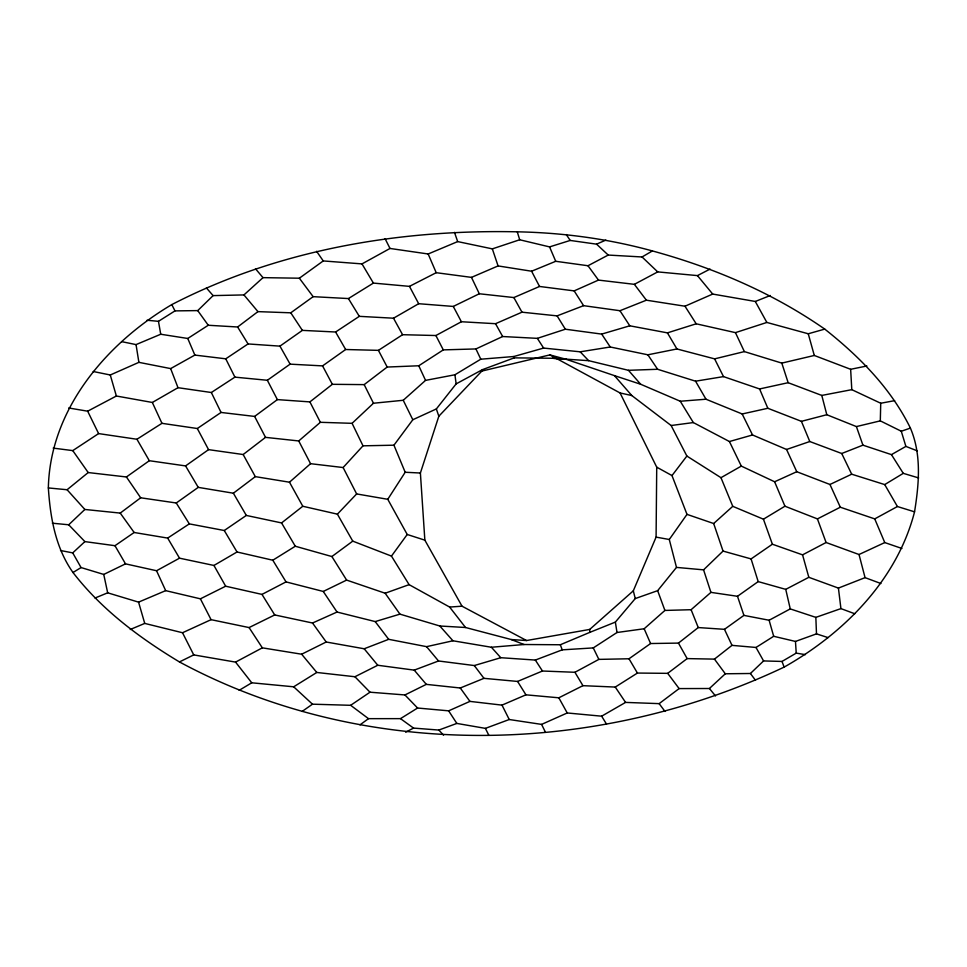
<?xml version="1.0" encoding="UTF-8"?>
<svg xmlns="http://www.w3.org/2000/svg" width="967" height="967" viewBox="0 0 967 967"><rect width="100%" height="100%" fill="white"/><g stroke="black" fill="none" stroke-linecap="round" stroke-linejoin="round"><path stroke-width="1.45" d="M179.451 661.936C364.704 761.778 596.059 756.327 784.128 667.109C843.961 633.288 897.062 579.922 914.552 511.833C918.988 484.032 921.756 454.708 910.406 428.103C890.837 388.238 859.228 356.4 824.754 329.106C772.536 292.759 713.622 267.666 652.399 250.936C608.328 238.801 562.951 232.709 517.272 231.814C398.694 229.312 277.843 249.8 171.8 304.593C106.672 343.092 49.994 409.126 48.35 487.936C50.284 517.526 55.506 547.805 72.996 572.512C101.644 609.669 139.55 637.894 179.451 661.936L193.738 654.901L235.561 662.105L262.335 647.842L301.656 654.212L326.205 642.003L364.184 648.772L388.686 639.32L426.568 646.657L452.955 640.783L491.381 647.249L524.029 644.518L560.316 644.759L589.713 632.406L589.713 629.432L633.312 590.825L656.085 537.12L656.726 467.158L620.077 392.965L549.86 354.901L481.856 371.062L438.837 416.209L420.391 473.02L424.851 540.154L462.021 606.2L526.556 640.529L589.713 629.432M910.406 428.103L901.28 431.234L880.308 420.863L880.732 403.251L851.794 389.665L821.793 395.43L788.153 382.702L759.591 388.952L723.497 376.61L695.563 381.191L657.608 369.273L628.453 370.313L588.649 360.667L552.52 358.261L514.226 357.863L482.448 369.648L456.146 383.875L436.347 408.944L412.812 419.738L393.944 445.195L363 445.823L343.116 467.532L310.564 463.689L289.484 482.207L255.3 476.634L233.373 493.206L198.247 487.368L176.26 502.985L140.674 497.787L120.234 513.09L84.854 509.464L67.086 489.737L48.35 487.936M481.856 371.062L482.448 369.648M424.851 540.154L407.216 534.485L387.767 499.298L405.185 472.259L393.944 445.195M589.713 632.406L615.363 622.095L635.259 598.561L657.645 590.668L676.489 567.399L669.285 539.489L686.993 514.371L671.992 475.571L656.726 467.158M524.029 644.518L511.301 639.55L465.526 627.498L449.631 607.058L409.101 584.648L391.466 556.098L407.216 534.485M671.992 475.571L686.872 456.061L671.134 425.516L631.814 395.551L614.42 375.619L566.082 359.277L549.86 354.901M289.484 482.207L302.792 506.261L337.398 514.154L356.642 493.932L387.767 499.298M147.032 320.258L158.467 321.322L174.979 310.89L197.727 310.6L213.103 295.612L243.95 294.923L263 277.65L299.359 278.206L323.244 260.933L361.996 263.894L390.003 248.459L428.163 253.983L457.681 241.593L492.336 248.87L519.702 239.768L549.57 246.899L570.192 240.445L596.566 244.155L605.838 240.106M676.489 567.399L703.577 569.853L723.05 551.081L751.093 558.914L772.379 544.216L802.562 554.853L826.096 542.511L859.022 554.514L884.769 542.572L901.933 548.482M360.002 724.851L368.5 718.662L400.495 718.638L413.538 728.091L438.825 730.061L456.835 723.425L485.398 728.369L509.246 719.521L541.593 724.392L567.23 712.969L601.643 716.184L625.564 702.405L659.143 703.638L679.124 688.589L709.415 688.504L725.298 673.781L750.416 673.491L763.579 660.932L782.013 661.44L796.228 653.124L805.426 654.647M52.351 523.207L68.705 524.779L84.854 509.464M67.086 489.737L88.202 472.549L126.423 476.973L149.329 460.715L185.567 465.913L208.558 449.643L243.164 454.526L265.514 437.362L298.73 440.952L320.367 422.301L352.085 423.328L373.455 403.239L403.239 400.278L425.553 380.382L454.925 374.773L480.78 359.204L513.779 356.521L543.623 348.072L580.188 351.819L610.25 346.996L647.866 354.804L676.936 348.966L714.613 358.866L744.36 351.601L781.807 363.108L814.299 355.469L850.646 369.297L866.891 365.985M60.51 550.501L72.73 552.894L84.891 541.605L114.976 545.702L134.159 532.491L167.678 538.087L189.327 523.884L224.271 530.508L246.319 515.435L281.566 522.929L295.286 546.234L331.886 556.545L346.621 580.091L385.144 593.23L399.951 614.142L439.816 626L465.526 627.498M686.993 514.371L713.67 523.522L732.768 506.333L763.434 519.194L772.379 544.216M239.175 690.317L251.758 682.799L293.678 686.8L316.789 672.464L354.925 676.743L377.771 665.26L414.227 670.131L438.522 660.981L474.301 665.55L500.785 657.705L535.331 660.062L562.226 649.848L593.267 647.914L617.006 632.503L644.167 628.755L664.909 610.443L691.115 609.706L710.926 592.372L737.495 596.288L758.188 581.602L785.748 589.362L808.823 577.311L838.413 588.093L865.066 577.637L880.925 583.536M53.173 448.108L72.767 450.61L98.61 433.591L136.939 439.26L161.948 423.328L197.316 428.514L221.044 412.45L254.623 416.426L277.372 399.613L309.899 401.897L332.346 384.31L364.184 384.624L387.187 367.049L418.771 365.768L443.297 349.885L475.933 348.93L502.659 336.528L537.35 338.353L565.357 329.215L601.692 334.098L629.795 325.806L667.423 332.866L696.192 323.8L735.452 332.636L766.855 322.446L808.255 333.772L824.754 329.106M281.566 522.929L302.792 506.261M302.139 711.434L312.474 704.181L350.658 705.306L369.998 692.203L404.931 694.947L426.314 684.37L460.28 687.996L483.959 678.338L517.575 681.433L542.463 671.013L574.93 672.283L598.851 659.385L629.009 658.769L650.598 643.538L678.459 643.091L698.247 627.559L724.476 629.324L743.913 615.387L769.116 620.246L790.257 608.908L815.846 617.369L840.927 608.606L854.719 613.743M400.495 718.638L417.587 708.025L448.64 710.842L469.938 701.389L501.994 705.124L525.939 694.826L558.829 697.799L582.932 685.676L615.266 687.066L637.422 673.056L667.701 673.346L687.15 658.6L714.456 659.119L731.995 645.364L756.001 647.467L773.685 636.286L795.466 641.435L816.486 633.868L828.054 637.604M121.6 341.629L136.045 344.603L160.727 334.244L187.767 338.474L208.268 325.263L237.628 326.991L257.947 311.628L290.777 312.812L313.139 296.664L348.422 298.561L373.395 283.089L409.464 286.365L436.214 272.694L471.473 277.372L498.078 265.925L531.596 271.219L555.723 261.295L587.996 265.744L608.219 255.058L642.052 256.968L652.399 250.936M331.886 556.545L352.762 541.133L391.466 556.098M68.681 407.977L87.659 411.193L116.366 396.011L152.339 402.465L178.001 387.694L211.338 392.505L234.908 377.142L267.351 380.273L290.112 364.148L322.567 365.889L345.654 349.51L378.423 350.356L402.586 334.703L435.887 335.525L461.392 321.745L495.539 323.703L521.975 312.184L557.101 315.871L583.597 305.669L619.956 310.721L646.391 300.193L684.987 306.213L712.703 294.065L755.3 301.462L770.312 295.503M93.207 371.497L110.274 374.991L138.885 362.347L170.651 368.596L194.85 355.082L225.758 358.817L248.048 343.938L279.947 346.138L302.369 330.376L335.609 332.007L359.301 316.342L393.509 318.203L418.687 303.711L453.281 306.43L479.306 293.763L513.852 297.558L539.538 286.462L574.156 290.886L598.476 280.092L634.364 284.334L657.717 271.896L697.449 275.607L710.056 269.092M72.73 552.894L81.059 567.556L103.747 574.434L125.505 563.858L156.545 570.735L179.524 558.177L213.937 565.453L237.024 551.988L272.803 560.219L295.286 546.234M72.996 572.512L81.059 567.556M614.42 375.619L640.674 384.25L680.272 401.245L693.339 422.567L729.42 441.532L752.531 434.969L786.57 449.474L796.76 471.715L829.964 484.479L851.697 474.193L884.72 484.588L903.275 473.347L918.65 477.928M763.434 519.194L784.938 506.212L817.429 518.904L840.311 507.216L874.736 518.892L897.412 506.527L914.552 511.833M686.872 456.061L720.971 477.686L741.314 466.094L774.615 481.771L784.938 506.212M786.57 449.474L809.79 441.532L841.725 453.499L862.927 445.158L891.453 454.623L905.886 446.403L917.32 450.876M95.008 598.041L107.675 592.819L138.571 602.139L165.683 590.644L200.399 598.827L225.662 586.207L261.984 594.403L286.027 581.892L323.256 591.453L346.621 580.091M405.632 732.212L413.538 728.091M130.231 629.505L144.736 623.413L182.521 632.744L211.072 619.666L249.075 627.571L274.713 614.939L312.534 623.014L337.036 612.038L375.208 621.588L399.951 614.142M774.615 481.771L796.76 471.715M385.144 593.23L409.101 584.648M680.272 401.245L705.995 399.226L742.173 413.973L767.834 408.279L801.413 421.334L826.809 414.722L856.399 426.58L880.308 420.863M880.732 403.251L894.632 400.652M671.134 425.516L693.339 422.567M449.631 607.058L462.021 606.2M405.185 472.259L420.391 473.02M511.301 639.55L526.556 640.529M552.52 358.261L566.082 359.277M656.085 537.12L669.285 539.489M620.077 392.965L631.814 395.551M350.658 705.306L368.5 718.662M293.678 686.8L312.474 704.181M596.566 244.155L608.219 255.058M642.052 256.968L657.717 271.896M354.925 676.743L369.998 692.203M404.931 694.947L417.587 708.025M68.705 524.779L84.891 541.605M580.188 351.819L588.649 360.667M438.825 730.061L443.563 735.174M491.381 647.249L500.785 657.705M439.816 626L452.955 640.783M628.453 370.313L640.674 384.25M206.442 287.961L213.103 295.612M414.227 670.131L426.314 684.37M255.53 268.826L263 277.65M243.95 294.923L257.947 311.628M426.568 646.657L438.522 660.981M301.656 654.212L316.789 672.464M697.449 275.607L712.703 294.065M364.184 648.772L377.771 665.26M709.415 688.504L715.495 695.95M235.561 662.105L251.758 682.799M634.364 284.334L646.391 300.193M375.208 621.588L388.686 639.32M474.301 665.55L483.959 678.338M659.143 703.638L664.994 711.446M667.701 673.346L679.124 688.589M750.416 673.491L755.469 680.272M299.359 278.206L313.139 296.664M714.456 659.119L725.298 673.781M587.996 265.744L598.476 280.092M460.28 687.996L469.938 701.389M312.534 623.014L326.205 642.003M197.727 310.6L208.268 325.263M120.234 513.09L134.159 532.491M72.767 450.61L88.202 472.549M316.584 251.299L323.244 260.933M126.423 476.973L140.674 497.787M647.866 354.804L657.608 369.273M615.266 687.066L625.564 702.405M323.256 591.453L337.036 612.038M566.275 234.546L570.192 240.445M601.692 334.098L610.25 346.996M290.777 312.812L302.369 330.376M249.075 627.571L262.335 647.842M619.956 310.721L629.795 325.806M448.64 710.842L456.835 723.425M535.331 660.062L542.463 671.013M537.35 338.353L543.623 348.072M574.156 290.886L583.597 305.669M684.987 306.213L696.192 323.8M891.453 454.623L903.275 473.347M176.26 502.985L189.327 523.884M517.575 681.433L525.939 694.826M557.101 315.871L565.357 329.215M261.984 594.403L274.713 614.939M601.643 716.184L606.49 724.078M237.628 326.991L248.048 343.938M348.422 298.561L359.301 316.342M272.803 560.219L286.027 581.892M574.93 672.283L582.932 685.676M361.996 263.894L373.395 283.089M224.271 530.508L237.024 551.988M667.423 332.866L676.936 348.966M185.567 465.913L198.247 487.368M629.009 658.769L637.422 673.056M167.678 538.087L179.524 558.177M233.373 493.206L246.319 515.435M114.976 545.702L125.505 563.858M884.72 484.588L897.412 506.527M695.563 381.191L705.995 399.226M136.939 439.26L149.329 460.715M335.609 332.007L345.654 349.51M337.398 514.154L352.762 541.133M279.947 346.138L290.112 364.148M213.937 565.453L225.662 586.207M756.001 647.467L763.579 660.932M678.459 643.091L687.15 658.6M495.539 323.703L502.659 336.528M513.852 297.558L521.975 312.184M558.829 697.799L567.23 712.969M755.3 301.462L766.855 322.446M393.509 318.203L402.586 334.703M243.164 454.526L255.3 476.634M409.464 286.365L418.687 303.711M197.316 428.514L208.558 449.643M453.281 306.43L461.392 321.745M322.567 365.889L332.346 384.31M378.423 350.356L387.187 367.049M531.596 271.219L539.538 286.462M298.73 440.952L310.564 463.689M254.623 416.426L265.514 437.362M267.351 380.273L277.372 399.613M435.887 335.525L443.297 349.885M309.899 401.897L320.367 422.301M200.399 598.827L211.072 619.666M343.116 467.532L356.642 493.932M171.8 304.593L174.979 310.89M182.521 632.744L193.738 654.901M385.084 238.68L390.003 248.459M501.994 705.124L509.246 719.521M714.613 358.866L723.497 376.61M225.758 358.817L234.908 377.142M364.184 384.624L373.455 403.239M485.398 728.369L488.782 735.186M742.173 413.973L752.531 434.969M403.239 400.278L412.812 419.738M541.593 724.392L545.34 732.019M87.659 411.193L98.61 433.591M593.267 647.914L598.851 659.385M352.085 423.328L363 445.823M211.338 392.505L221.044 412.45M729.42 441.532L741.314 466.094M841.725 453.499L851.697 474.193M471.473 277.372L479.306 293.763M735.452 332.636L744.36 351.601M475.933 348.93L480.78 359.204M724.476 629.324L731.995 645.364M418.771 365.768L425.553 380.382M152.339 402.465L161.948 423.328M156.545 570.735L165.683 590.644M829.964 484.479L840.311 507.216M644.167 628.755L650.598 643.538M428.163 253.983L436.214 272.694M549.57 246.899L555.723 261.295M759.591 388.952L767.834 408.279M187.767 338.474L194.85 355.082M874.736 518.892L884.769 542.572M801.413 421.334L809.79 441.532M720.971 477.686L732.768 506.333M691.115 609.706L698.247 627.559M170.651 368.596L178.001 387.694M560.316 644.759L562.226 649.848M782.013 661.44L784.128 667.109M817.429 518.904L826.096 542.511M657.645 590.668L664.909 610.443M856.399 426.58L862.927 445.158M454.49 232.382L457.681 241.593M436.347 408.944L438.837 416.209M713.67 523.522L723.05 551.081M737.495 596.288L743.913 615.387M492.336 248.87L498.078 265.925M513.779 356.521L514.226 357.863M703.577 569.853L710.926 592.372M781.807 363.108L788.153 382.702M751.093 558.914L758.188 581.602M517.272 231.814L519.702 239.768M901.28 431.234L905.886 446.403M110.274 374.991L116.366 396.011M138.571 602.139L144.736 623.413M769.116 620.246L773.685 636.286M802.562 554.853L808.823 577.311M808.255 333.772L814.299 355.469M859.022 554.514L865.066 577.637M821.793 395.43L826.809 414.722M633.312 590.825L635.259 598.561M785.748 589.362L790.257 608.908M103.747 574.434L107.675 592.819M158.467 321.322L160.727 334.244M136.045 344.603L138.885 362.347M615.363 622.095L617.006 632.503M454.925 374.773L456.146 383.875M838.413 588.093L840.927 608.606M795.466 641.435L796.228 653.124M850.646 369.297L851.794 389.665M815.846 617.369L816.486 633.868"/></g></svg>
